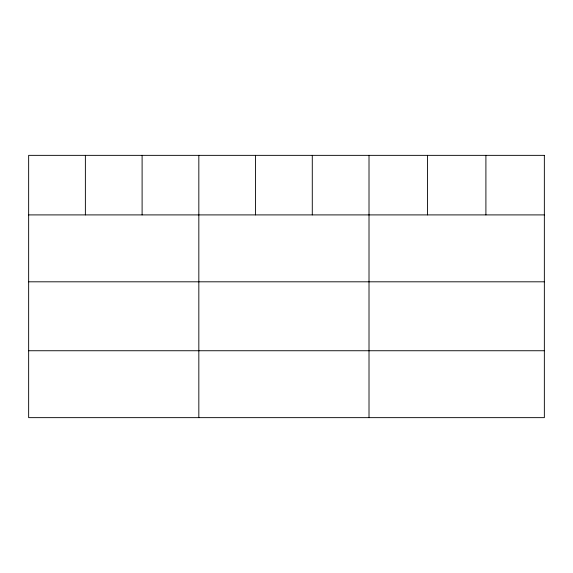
<?xml version="1.0" encoding="UTF-8"?>
<svg xmlns="http://www.w3.org/2000/svg" width="573" height="573" viewBox="0 0 573 573"><rect width="100%" height="100%" fill="white"/><g stroke="black" fill="none" stroke-linecap="round" stroke-linejoin="round"><path stroke-width="0.86" d="M28.65 214.904L544.35 214.904M28.65 281.809L544.35 281.809M28.65 350.74L544.35 350.74M485.904 155.355L485.904 214.904M427.458 155.355L427.458 214.904M369.012 155.355L369.012 417.645M312.285 155.355L312.285 214.904M255.558 155.355L255.558 214.904M198.831 155.355L198.831 417.645M142.104 155.355L142.104 214.904M85.377 155.355L85.377 214.904M544.35 155.355L28.65 155.355L28.65 417.645L544.35 417.645L544.35 155.355"/></g></svg>
